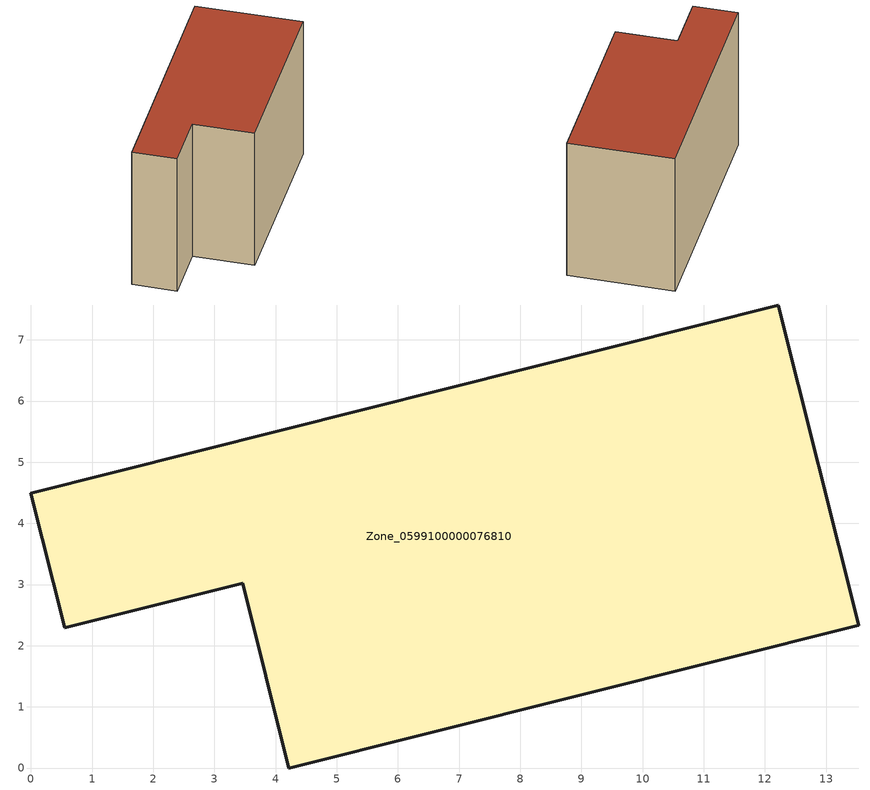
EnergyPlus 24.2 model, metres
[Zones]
Zone_0599100000076810
 floor ground (C_G): 3.46,3.02 0.55,2.29 0,4.49 12.22,7.57 13.53,2.33 4.21,0 z0
 wall outside (C_F): 12.22,7.57 0,4.49 0.55,2.29 3.46,3.02 4.21,0 13.53,2.33 12.22,7.57 z0:7.79
 roof outside (C_R): 4.21,0 13.53,2.33 12.22,7.57 0,4.49 0.55,2.29 3.46,3.02 z7.79
[BUILDING]
Pand.0599100000076810: North Axis=0; Terrain=City; Loads Convergence Tolerance Value=0.04; Temperature Convergence Tolerance Value=0.4; Solar Distribution=FullExterior; Maximum Number of Warmup Days=25; Minimum Number of Warmup Days=1
[Site:Location]
Rotterdam.The.Hague.AP_ZH_NLD Design_Conditions: Latitude=51.96; Longitude=4.45; Time Zone=1; Elevation=-4.5
[SITE:GROUNDTEMPERATURE:BUILDINGSURFACE]
18, 18, 18, 18, 18, 18, 18, 18, 18, 18, 18, 18
[MATERIAL] Thermal Absorptance=0.9; Solar Absorptance=0.7; Visible Absorptance=0.7
Name | Roughness | Thickness | Conductivity | Density | Specific Heat
G.TI.1975-1991 | MediumSmooth | 0.15 | 0.288461 | 540 | 1210
F.TI.1975-1991 | Rough | 0.3 | 0.230769 | 1920 | 840
R.TI.1975-1991 | MediumRough | 0.2 | 0.153846 | 1500 | 1000
[CONSTRUCTION]
C_G: G.TI.1975-1991
C_F: F.TI.1975-1991
C_R: R.TI.1975-1991
[ZONE]
Zone_0599100000076810: Type=1; Multiplier=1; Ceiling Height=Autocalculate; Volume=Autocalculate; Floor Area=autocalculate; Part of Total Floor Area=Yes
[ZONEINFILTRATION:DESIGNFLOWRATE]
Infil_Zone_0599100000076810: Zone or ZoneList or Space or SpaceList=Zone_0599100000076810; Schedule=AlwaysOn; Design Flow Rate Calculation Method=Flow/Area; Flow Rate per Floor Area=0.003; Constant Term Coefficient=1; Temperature Term Coefficient=0; Velocity Term Coefficient=0; Velocity Squared Term Coefficient=0
[HVACTEMPLATE:ZONE:IDEALLOADSAIRSYSTEM]
Zone_0599100000076810: Maximum Heating Supply Air Temperature=50; Minimum Cooling Supply Air Temperature=13; Maximum Heating Supply Air Humidity Ratio=0.0156; Minimum Cooling Supply Air Humidity Ratio=0.0077; Heating Limit=NoLimit; Cooling Limit=NoLimit; Dehumidification Control Type=ConstantSensibleHeatRatio; Cooling Sensible Heat Ratio=0.7; Dehumidification Setpoint=60; Humidification Control Type=None; Humidification Setpoint=30; Outdoor Air Method=None; Outdoor Air Flow Rate per Person=0.00944; Outdoor Air Flow Rate per Zone Floor Area=0; Outdoor Air Flow Rate per Zone=0; Demand Controlled Ventilation Type=None; Outdoor Air Economizer Type=NoEconomizer; Heat Recovery Type=None; Sensible Heat Recovery Effectiveness=0.7; Latent Heat Recovery Effectiveness=0.65
[ZONECONTROL:THERMOSTAT]
ThermostatControl_Zone_0599100000076810: Zone or ZoneList=Zone_0599100000076810; Control Type Schedule=DualSetpointControlType; Control 1=Thermostat_Zone_0599100000076810; Temperature Difference Between Cutout And Setpoint=0
[THERMOSTATSETPOINT:DUALSETPOINT]
Thermostat_Zone_0599100000076810: Heating Setpoint Temperature Schedule=HeatingSetpoint_Zone_0599100000076810; Cooling Setpoint Temperature Schedule=CoolingSetpoint_Zone_0599100000076810
[SCHEDULE:COMPACT]
HeatingSetpoint_Zone_0599100000076810: Through: 12/31, For: AllDays, Until: 24:00, 21
CoolingSetpoint_Zone_0599100000076810: Through: 12/31, For: AllDays, Until: 24:00, 24
DualSetpointControlType: Through: 12/31, For: AllDays, Until: 24:00, 4
AlwaysOn: Through: 12/31, For: AllDays, Until: 24:00, 1
